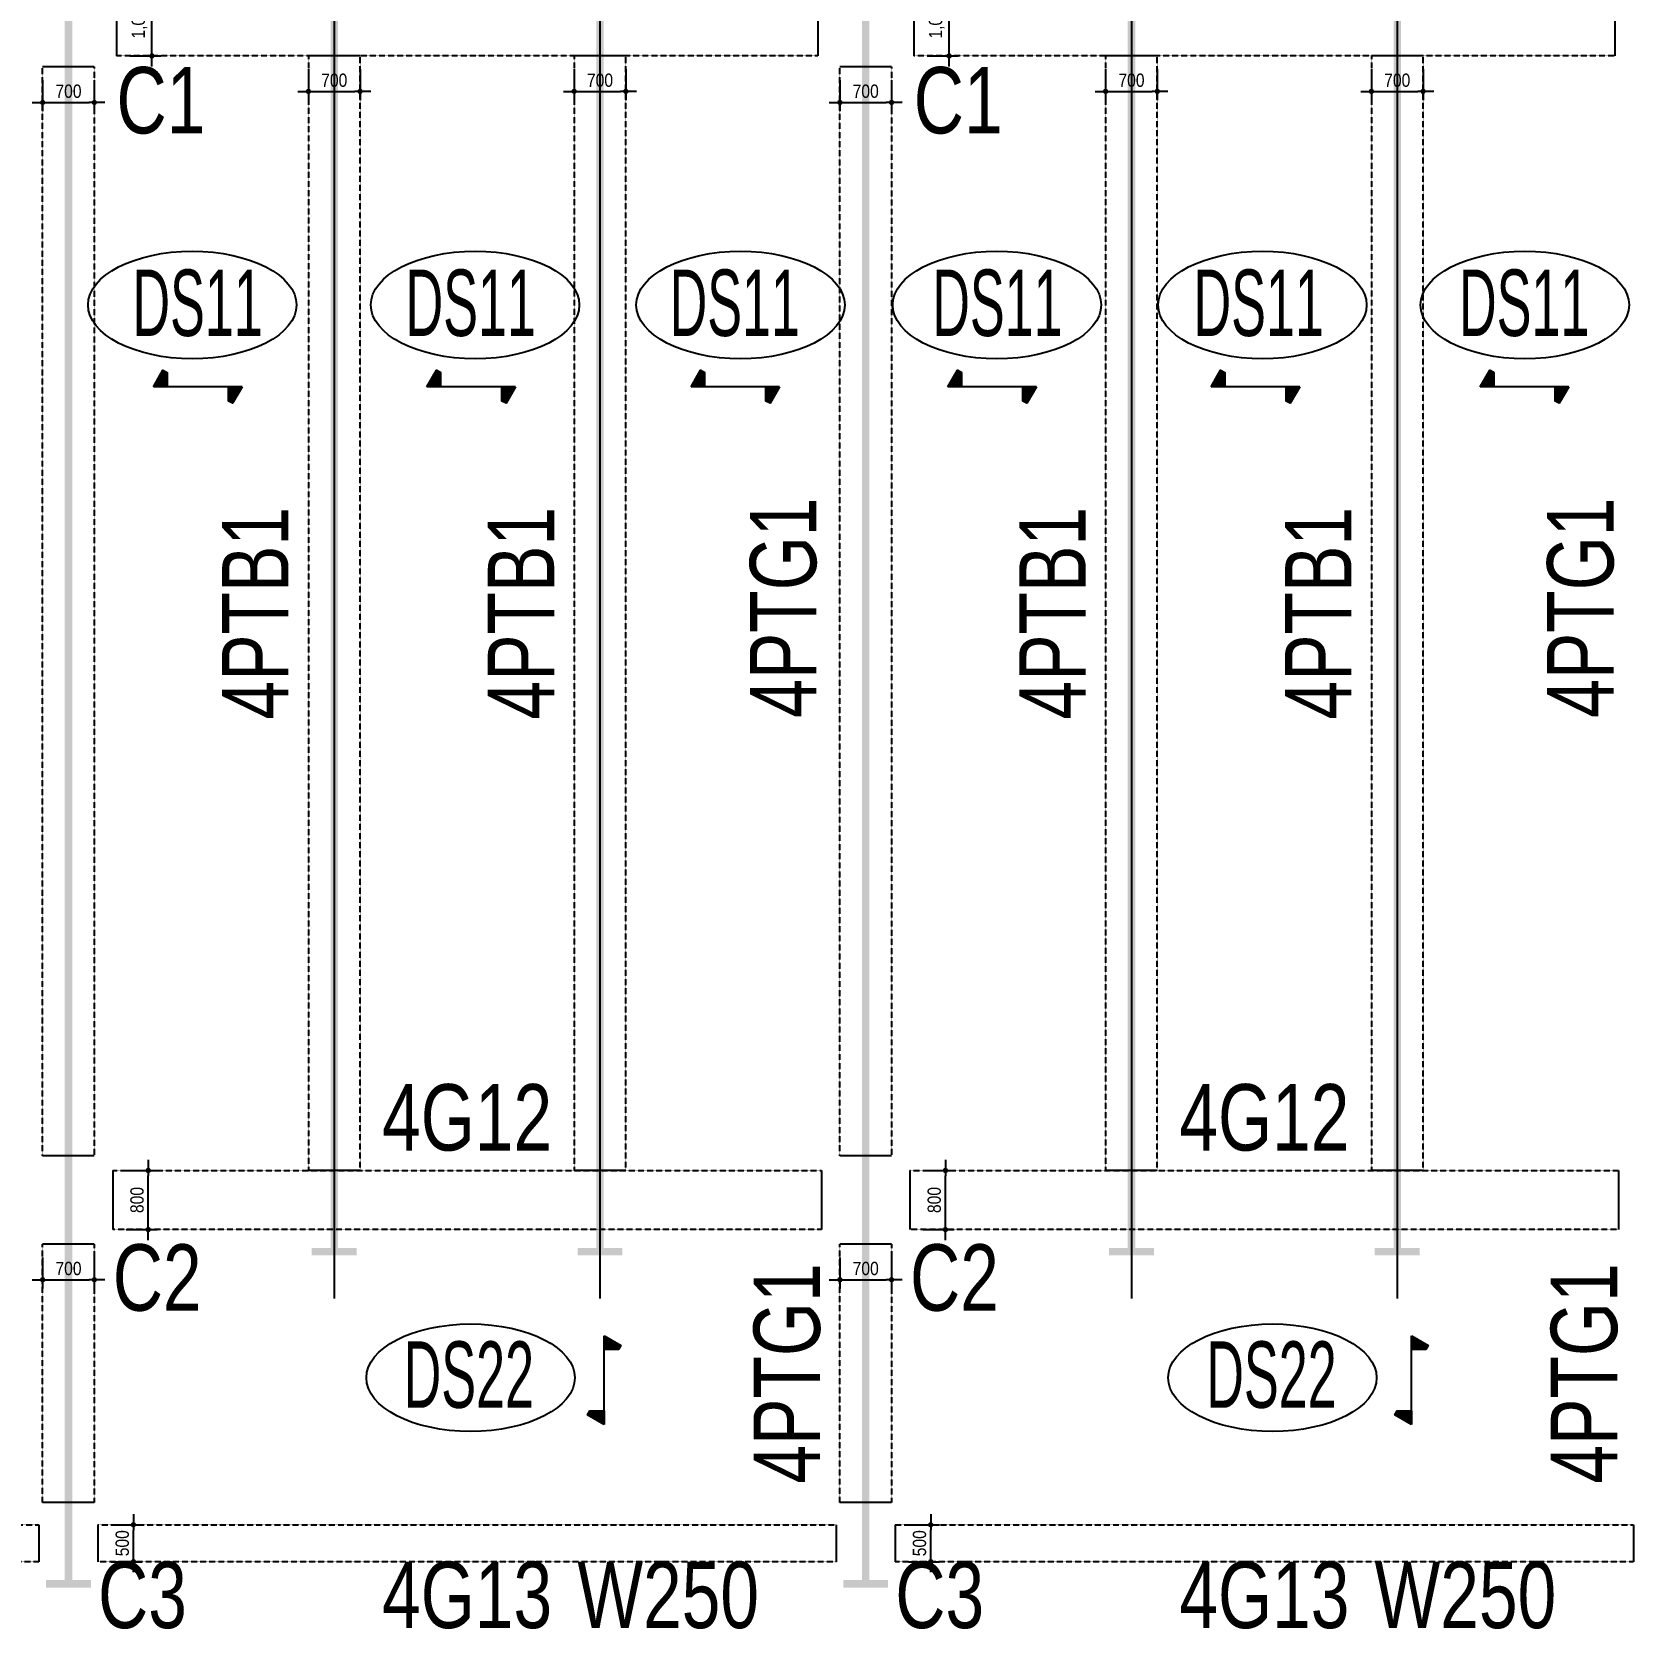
# Model space of a CAD drawing. Header units: millimetres. Extents: x 90980 to 179146, y 102485 to 153500.
# Drawn here: x 112669 to 134250, y 106292 to 127930 of the extents above; entities that cross this region are included whole.
import ezdxf
from ezdxf.enums import TextEntityAlignment as Align

# ---------------------------------------------------------------- set-up
doc = ezdxf.new("R2010")
doc.units = ezdxf.units.MM
doc.linetypes.add('HID', pattern=[2.3, 1.5, -0.8])
doc.linetypes.add('HIDDEN2', pattern=[0.1875, 0.125, -0.0625])
doc.layers.get('Defpoints').update_dxf_attribs({"color": 159})
for name, color, linetype in [('^DECK', 130, 'Continuous'), ('A-CEN', 1, 'Continuous'), ('BEAM-TEXT', 4, 'Continuous'), ('COLUMN-TEXT', 2, 'Continuous'), ('DECK-PL', 4, 'Continuous'), ('DECK-SLAB', 4, 'Continuous'), ('GIRDER-TEXT', 7, 'Continuous'), ('PT', 251, 'Continuous'), ('WALL-TEXT', 6, 'Continuous'), ('보(beam)', 4, 'HID'), ('보(girder)', 7, 'HID')]:
    doc.layers.add(name, color=color, linetype=linetype)
doc.styles.add('Gdim', font='Dotum.ttf', dxfattribs={"width": 0.9})
doc.styles.add('Gtx', font='Dotum.ttf')
doc.dimstyles.new('Gdim200', dxfattribs={"dimscale": 200, "dimtxt": 3, "dimasz": 1.2, "dimexe": 2, "dimexo": 3, "dimgap": 1, "dimtad": 1, "dimdsep": 46, "dimlunit": 6, "dimtxsty": 'Gdim', "dimblk1": '_CIDOT', "dimblk2": '_CIDOT', "dimsah": 1, "dimcen": 2.5, "dimdle": 2, "dimclrd": 1, "dimclre": 1, "dimclrt": 3, "dimazin": 2, "dimtfac": 1, "dimtix": 1, "dimtmove": 2, "dimatfit": 3, "dimldrblk": '_CIDOT', "dimfxl": 2, "dimtolj": 1, "dimtzin": 0, "dimarcsym": 0})

# ---------------------------------------------------------------- blocks, each defined once
blk = doc.blocks.new('_CIDOT')
at = {"color": 0, "linetype": 'ByBlock'}
blk.add_line((2, 0), (-1, 0), dxfattribs=at)
at = {"color": 0, "linetype": 'ByBlock', "const_width": 0.5}
blk.add_lwpolyline([(-0.25, 0, 1), (0.25, 0, 1)], format="xyb", close=True, dxfattribs=at)
blk = doc.blocks.new('*D124')
at = {"layer": 'Defpoints', "color": 155, "lineweight": -2, "transparency": 16777216}
for p, q in [((-1725, 900), (-1305, 900)), ((-1425, -28), (-1425, 828)), ((-1725, -100), (-1305, -100))]:
    blk.add_line(p, q, dxfattribs=at)
at = {"layer": 'Defpoints', "color": 0, "transparency": 16777216}
for p in [(-1905, 900), (-1425, 900), (-1905, -100)]:
    blk.add_point(p, dxfattribs=at)
at = {"layer": 'Defpoints', "color": 155, "lineweight": -2, "transparency": 16777216, "xscale": 71.99999999999994, "yscale": 71.99999999999994, "zscale": 71.99999999999994}
for p, rotation in [((-1425, 900), 90), ((-1425, -100), 270)]:
    blk.add_blockref('_CIDOT', p, dxfattribs=dict(at, rotation=rotation))
at = {"layer": 'Defpoints', "color": 3, "transparency": 16777216, "insert": (-1593, 400), "char_height": 180, "attachment_point": 5, "rotation": 90, "style": 'Gdim'}
blk.add_mtext('\\A1;{\\C155;1,000}', dxfattribs=at)
blk = doc.blocks.new('*D126')
at = {"layer": 'Defpoints', "color": 155, "lineweight": -2, "transparency": 16777216}
for p, q in [((-1725, 800), (-1305, 800)), ((-1425, 72), (-1425, 728)), ((-1725, 0), (-1305, 0))]:
    blk.add_line(p, q, dxfattribs=at)
at = {"layer": 'Defpoints', "color": 0, "transparency": 16777216}
for p in [(-1905, 800), (-1425, 800), (-1905, 0)]:
    blk.add_point(p, dxfattribs=at)
at = {"layer": 'Defpoints', "color": 155, "lineweight": -2, "transparency": 16777216, "xscale": 71.99999999999994, "yscale": 71.99999999999994, "zscale": 71.99999999999994}
for p, rotation in [((-1425, 800), 90), ((-1425, 0), 270)]:
    blk.add_blockref('_CIDOT', p, dxfattribs=dict(at, rotation=rotation))
at = {"layer": 'Defpoints', "color": 3, "transparency": 16777216, "insert": (-1576, 400), "char_height": 180, "attachment_point": 5, "rotation": 90, "style": 'Gdim'}
blk.add_mtext('\\A1;{\\C155;800}', dxfattribs=at)
blk = doc.blocks.new('*D106')
at = {"layer": 'Defpoints', "color": 155, "lineweight": -2, "transparency": 16777216}
for p, q in [((-1725, 650), (-1305, 650)), ((-1425, 222), (-1425, 578)), ((-1725, 150), (-1305, 150))]:
    blk.add_line(p, q, dxfattribs=at)
at = {"layer": 'Defpoints', "color": 0, "transparency": 16777216}
for p in [(-1905, 650), (-1425, 650), (-1905, 150)]:
    blk.add_point(p, dxfattribs=at)
at = {"layer": 'Defpoints', "color": 155, "lineweight": -2, "transparency": 16777216, "xscale": 71.99999999999994, "yscale": 71.99999999999994, "zscale": 71.99999999999994}
for p, rotation in [((-1425, 650), 90), ((-1425, 150), 270)]:
    blk.add_blockref('_CIDOT', p, dxfattribs=dict(at, rotation=rotation))
at = {"layer": 'Defpoints', "color": 3, "transparency": 16777216, "insert": (-1576, 400), "char_height": 180, "attachment_point": 5, "rotation": 90, "style": 'Gdim'}
blk.add_mtext('\\A1;{\\C155;500}', dxfattribs=at)
blk = doc.blocks.new('*D94')
at = {"layer": 'Defpoints', "color": 155, "lineweight": -2, "transparency": 16777216}
for p, q in [((-1675, 750), (-1255, 750)), ((-1375, 122), (-1375, 678)), ((-1675, 50), (-1255, 50))]:
    blk.add_line(p, q, dxfattribs=at)
at = {"layer": 'Defpoints', "color": 0, "transparency": 16777216}
for p in [(-1855, 750), (-1375, 750), (-1855, 50)]:
    blk.add_point(p, dxfattribs=at)
at = {"layer": 'Defpoints', "color": 155, "lineweight": -2, "transparency": 16777216, "xscale": 71.99999999999994, "yscale": 71.99999999999994, "zscale": 71.99999999999994}
for p, rotation in [((-1375, 750), 90), ((-1375, 50), 270)]:
    blk.add_blockref('_CIDOT', p, dxfattribs=dict(at, rotation=rotation))
at = {"layer": 'Defpoints', "color": 3, "transparency": 16777216, "insert": (-1526, 400), "char_height": 180, "attachment_point": 5, "rotation": 90, "style": 'Gdim'}
blk.add_mtext('\\A1;{\\C155;700}', dxfattribs=at)
blk = doc.blocks.new('*D84')
at = {"layer": 'Defpoints', "color": 155, "lineweight": -2, "transparency": 16777216}
for p, q in [((-1825, 750), (-1405, 750)), ((-1525, 122), (-1525, 678)), ((-1825, 50), (-1405, 50))]:
    blk.add_line(p, q, dxfattribs=at)
at = {"layer": 'Defpoints', "color": 0, "transparency": 16777216}
for p in [(-2005, 750), (-1525, 750), (-2005, 50)]:
    blk.add_point(p, dxfattribs=at)
at = {"layer": 'Defpoints', "color": 155, "lineweight": -2, "transparency": 16777216, "xscale": 71.99999999999994, "yscale": 71.99999999999994, "zscale": 71.99999999999994}
for p, rotation in [((-1525, 750), 90), ((-1525, 50), 270)]:
    blk.add_blockref('_CIDOT', p, dxfattribs=dict(at, rotation=rotation))
at = {"layer": 'Defpoints', "color": 3, "transparency": 16777216, "insert": (-1676, 400), "char_height": 180, "attachment_point": 5, "rotation": 90, "style": 'Gdim'}
blk.add_mtext('\\A1;{\\C155;700}', dxfattribs=at)
blk = doc.blocks.new('*D70')
at = {"layer": 'Defpoints', "color": 155, "lineweight": -2, "transparency": 16777216}
for p, q in [((-888, 650), (-468, 650)), ((-588, 22), (-588, 578)), ((-888, -50), (-468, -50))]:
    blk.add_line(p, q, dxfattribs=at)
at = {"layer": 'Defpoints', "color": 0, "transparency": 16777216}
for p in [(-1068, 650), (-588, 650), (-1068, -50)]:
    blk.add_point(p, dxfattribs=at)
at = {"layer": 'Defpoints', "color": 155, "lineweight": -2, "transparency": 16777216, "xscale": 71.99999999999994, "yscale": 71.99999999999994, "zscale": 71.99999999999994}
for p, rotation in [((-588, 650), 90), ((-588, -50), 270)]:
    blk.add_blockref('_CIDOT', p, dxfattribs=dict(at, rotation=rotation))
at = {"layer": 'Defpoints', "color": 3, "transparency": 16777216, "insert": (-738, 300), "char_height": 180, "attachment_point": 5, "rotation": 90, "style": 'Gdim'}
blk.add_mtext('\\A1;{\\C155;700}', dxfattribs=at)
blk = doc.blocks.new('A$C58C40D4B')
at = {"layer": 'DECK-PL'}
for points in [[(600, 2), (471, 228), (415, 196), (415, 2)], [(-600, 2), (-471, -223), (-415, -192), (-415, 2)]]:
    blk.add_hatch(color=256, dxfattribs=at).paths.add_polyline_path(points)
blk.add_line((-600, 2), (600, 2), dxfattribs=at)
for points in [[(600, 2), (471, 228), (415, 196), (415, 2), (415, 2), (471, 2), (600, 2)], [(-600, 2), (-471, -223), (-415, -192), (-415, 2), (-415, 2), (-471, 2), (-600, 2)]]:
    blk.add_lwpolyline(points, dxfattribs=at)
blk = doc.blocks.new('*U125')
at = {"layer": 'Defpoints'}
for p, q in [((-1905.451, 900), (-1905.451, -100)), ((7594.549, 900), (7594.549, -100))]:
    blk.add_line(p, q, dxfattribs=at)
at = {"layer": '보(girder)'}
for p, q in [((-1905.451, 900), (7594.549, 900)), ((7594.549, -100), (-1905.451, -100))]:
    blk.add_line(p, q, dxfattribs=at)
at = {"layer": 'Defpoints'}
dim = blk.add_linear_dim(base=(-1425.451, 900), p1=(-1905.451, -100), p2=(-1905.451, 900), angle=90, text='{\\C155;<>}', dimstyle='Gdim200', override={"dimscale": 60, "dimzin": 8, "dimclrd": 155, "dimclre": 155}, dxfattribs=at)
dim.commit()
dim.dimension.update_dxf_attribs({"geometry": '*D124', "text_midpoint": (-1592.914, 400)})
blk = doc.blocks.new('*U127')
at = {"layer": 'Defpoints'}
for p, q in [((-1905.451, 800), (-1905.451, 0)), ((7694.549, 800), (7694.549, 0))]:
    blk.add_line(p, q, dxfattribs=at)
at = {"layer": '보(girder)'}
for p, q in [((-1905.451, 800), (7694.549, 800)), ((7694.549, 0), (-1905.451, 0))]:
    blk.add_line(p, q, dxfattribs=at)
at = {"layer": 'Defpoints'}
dim = blk.add_linear_dim(base=(-1425.451, 800), p1=(-1905.451, 0), p2=(-1905.451, 800), angle=90, text='{\\C155;<>}', dimstyle='Gdim200', override={"dimscale": 60, "dimzin": 8, "dimclrd": 155, "dimclre": 155}, dxfattribs=at)
dim.commit()
dim.dimension.update_dxf_attribs({"geometry": '*D126', "text_midpoint": (-1575.573, 400)})
blk = doc.blocks.new('*U107')
at = {"layer": 'Defpoints'}
for p, q in [((-1905.451, 650), (-1905.451, 150)), ((8094.549, 650), (8094.549, 150))]:
    blk.add_line(p, q, dxfattribs=at)
at = {"layer": '보(girder)'}
for p, q in [((-1905.451, 650), (8094.549, 650)), ((8094.549, 150), (-1905.451, 150))]:
    blk.add_line(p, q, dxfattribs=at)
at = {"layer": 'Defpoints'}
dim = blk.add_linear_dim(base=(-1425.451, 650), p1=(-1905.451, 150), p2=(-1905.451, 650), angle=90, text='{\\C155;<>}', dimstyle='Gdim200', override={"dimscale": 60, "dimzin": 8, "dimclrd": 155, "dimclre": 155}, dxfattribs=at)
dim.commit()
dim.dimension.update_dxf_attribs({"geometry": '*D106', "text_midpoint": (-1575.573, 400)})
blk = doc.blocks.new('*U95')
at = {"layer": 'Defpoints'}
for p, q in [((-1855.451, 750), (-1855.451, 50)), ((12894.549, 750), (12894.549, 50))]:
    blk.add_line(p, q, dxfattribs=at)
at = {"layer": '보(girder)'}
for p, q in [((-1855.451, 750), (12894.549, 750)), ((12894.549, 50), (-1855.451, 50))]:
    blk.add_line(p, q, dxfattribs=at)
at = {"layer": 'Defpoints'}
dim = blk.add_linear_dim(base=(-1375.451, 750), p1=(-1855.451, 50), p2=(-1855.451, 750), angle=90, text='{\\C155;<>}', dimstyle='Gdim200', override={"dimscale": 60, "dimzin": 8, "dimclrd": 155, "dimclre": 155}, dxfattribs=at)
dim.commit()
dim.dimension.update_dxf_attribs({"geometry": '*D94', "text_midpoint": (-1525.573, 400)})
blk = doc.blocks.new('*U85')
at = {"layer": 'Defpoints'}
for p, q in [((-2005.451, 750), (-2005.451, 50)), ((1494.549, 750), (1494.549, 50))]:
    blk.add_line(p, q, dxfattribs=at)
at = {"layer": '보(girder)'}
for p, q in [((-2005.451, 750), (1494.549, 750)), ((1494.549, 50), (-2005.451, 50))]:
    blk.add_line(p, q, dxfattribs=at)
at = {"layer": 'Defpoints'}
dim = blk.add_linear_dim(base=(-1525.451, 750), p1=(-2005.451, 50), p2=(-2005.451, 750), angle=90, text='{\\C155;<>}', dimstyle='Gdim200', override={"dimscale": 60, "dimzin": 8, "dimclrd": 155, "dimclre": 155}, dxfattribs=at)
dim.commit()
dim.dimension.update_dxf_attribs({"geometry": '*D84', "text_midpoint": (-1675.573, 400)})
blk = doc.blocks.new('*U71')
at = {"layer": 'Defpoints'}
for p, q in [((-1067.879, 650), (-1067.879, -50)), ((14032.121, 650), (14032.121, -50))]:
    blk.add_line(p, q, dxfattribs=at)
at = {"layer": '보(beam)'}
for p, q in [((14032.121, 650), (-1067.879, 650)), ((-1067.879, -50), (14032.121, -50))]:
    blk.add_line(p, q, dxfattribs=at)
at = {"layer": 'Defpoints'}
dim = blk.add_linear_dim(base=(-587.879, 650), p1=(-1067.879, -50), p2=(-1067.879, 650), angle=90, text='{\\C155;<>}', dimstyle='Gdim200', override={"dimscale": 60, "dimzin": 8, "dimclrd": 155, "dimclre": 155}, dxfattribs=at)
dim.commit()
dim.dimension.update_dxf_attribs({"geometry": '*D70', "text_midpoint": (-738.001, 300)})

msp = doc.modelspace()

# ---------------------------------------------------------------- linework, layer by layer
at = {"layer": '^DECK', "color": 0}
for centre in [(114841, 124231), (118672, 124231), (122268, 124231), (125741, 124231), (129337, 124231), (132893, 124231), (118611, 109697), (129473, 109697)]:
    msp.add_ellipse(centre, major_axis=(1412, 0), ratio=0.516176, dxfattribs=at)
at = {"layer": 'A-CEN'}
for p, q in [((116764, 153500), (116764, 110772)), ((120364, 153500), (120364, 110772)), ((127564, 153500), (127564, 110772)), ((131164, 153500), (131164, 110772))]:
    msp.add_line(p, q, dxfattribs=at)
at = {"layer": 'PT', "linetype": 'HIDDEN2', "ltscale": 10, "const_width": 100, "elevation": 0}
for points in [[(113164, 149305), (113164, 106905)], [(123964, 149305), (123964, 106905)], [(116764, 144805), (116764, 111405)], [(120364, 144805), (120364, 111405)], [(127564, 144805), (127564, 111405)], [(131164, 144805), (131164, 111405)]]:
    msp.add_lwpolyline(points, dxfattribs=at)
at = {"layer": 'PT', "const_width": 100, "elevation": 0}
for points in [[(116460, 111405), (117067, 111405)], [(120060, 111405), (120667, 111405)], [(112860, 106905), (113467, 106905)], [(123660, 106905), (124267, 106905)]]:
    msp.add_lwpolyline(points, dxfattribs=at)
at = {"layer": 'PT', "const_width": 100}
for points in [[(127260, 111405), (127867, 111405)], [(130860, 111405), (131467, 111405)]]:
    msp.add_lwpolyline(points, dxfattribs=at)

# ---------------------------------------------------------------- block references
at = {"layer": 'DECK-PL', "xscale": -1}
for p in [(114915, 123122), (118620, 123122), (122197, 123122), (125677, 123122), (129243, 123122), (132888, 123122)]:
    msp.add_blockref('A$C58C40D4B', p, dxfattribs=at)
at = {"layer": 'DECK-PL', "xscale": -1, "rotation": 270}
for p in [(120418, 109665), (131355, 109665)]:
    msp.add_blockref('A$C58C40D4B', p, dxfattribs=at)
at = {"layer": '보(beam)', "rotation": 270}
for p in [(116464, 126537), (120064, 126537), (127264, 126537), (130864, 126537)]:
    msp.add_blockref('*U71', p, dxfattribs=at)
at = {"layer": '보(girder)'}
for name, p in [('*U125', (115719, 127705)), ('*U125', (126519, 127705)), ('*U127', (115669, 111705)), ('*U127', (126469, 111705)), ('*U107', (104669, 107055)), ('*U107', (115469, 107055)), ('*U107', (126269, 107055))]:
    msp.add_blockref(name, p, dxfattribs=at)
at = {"layer": '보(girder)', "rotation": 270}
for name, p in [('*U95', (112764, 125600)), ('*U95', (123564, 125600)), ('*U85', (112764, 109500)), ('*U85', (123564, 109500))]:
    msp.add_blockref(name, p, dxfattribs=at)

# ---------------------------------------------------------------- texts
at = {"layer": 'BEAM-TEXT', "style": 'Gtx', "width": 0.8}
for p in [(116414, 120055), (120014, 120055), (127214, 120055), (130814, 120055)]:
    msp.add_text('4PTB1', height=900, rotation=90, dxfattribs=at).set_placement(p, align=Align.BOTTOM_CENTER)
at = {"layer": 'COLUMN-TEXT', "color": 3, "style": 'Gtx', "width": 0.8}
for s, p in [('C1', (113814, 127455)), ('C1', (124614, 127455)), ('C2', (113764, 111505)), ('C2', (124564, 111505)), ('C3', (113564, 107205)), ('C3', (124364, 107205))]:
    msp.add_text(s, height=900, dxfattribs=at).set_placement(p, align=Align.TOP_LEFT)
at = {"layer": 'DECK-SLAB', "style": 'Gtx', "width": 0.6}
for s, p in [('DS11', (114030, 123811, 0)), ('DS11', (117730, 123811, 0)), ('DS11', (121307, 123811, 0)), ('DS11', (124865, 123811, 0)), ('DS11', (128404, 123811, 0)), ('DS11', (132001, 123811, 0)), ('DS22', (117704, 109290, 0)), ('DS22', (128577, 109290, 0))]:
    msp.add_text(s, height=900, dxfattribs=at).set_placement(p)
at = {"layer": 'GIRDER-TEXT', "style": 'Gtx', "width": 0.8}
for p in [(123564, 120130), (134364, 120130), (123614, 109755), (134414, 109755)]:
    msp.add_text('4PTG1', height=900, rotation=90, dxfattribs=at).set_placement(p, align=Align.BOTTOM_CENTER)
for p in [(118564, 112505), (129364, 112505)]:
    msp.add_text('4G12', height=900, dxfattribs=at).set_placement(p, align=Align.BOTTOM_CENTER)
for p in [(118564, 107205), (129364, 107205)]:
    msp.add_text('4G13', height=900, dxfattribs=at).set_placement(p, align=Align.TOP_CENTER)
at = {"layer": 'WALL-TEXT', "style": 'Gtx', "width": 0.8}
for p in [(121288, 107205, 0), (132088, 107205, 0)]:
    msp.add_text('W250', height=900, dxfattribs=at).set_placement(p, align=Align.TOP_CENTER)

doc.saveas('drawing.dxf')
